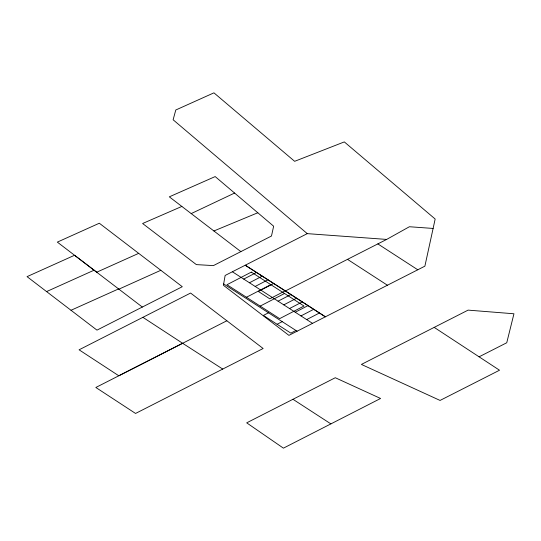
<?xml version="1.0" encoding="UTF-8"?>
<svg xmlns="http://www.w3.org/2000/svg" width="541" height="541" viewBox="0 0 541 541"><rect width="100%" height="100%" fill="white"/><g stroke="black" fill="none" stroke-linecap="round" stroke-linejoin="round"><path stroke-width="0.81" d="M285.452 290.936L325.378 316.81L245.235 265.225L285.452 290.936L386.659 239.42L409.395 226.74L433.111 228.444M243.734 279.082L256.495 272.468M249.455 282.76L262.216 276.153M255.176 286.446L267.937 279.839M246.446 297.259L270.804 284.647M273.658 283.525L258.348 291.45L269.79 298.815L285.107 290.889M260.18 306.105L284.539 293.486M278.067 301.181L290.828 294.575M268.478 312.793L263.372 315.437L290.842 333.114L295.947 330.477M283.788 304.86L296.549 298.253M289.509 308.546L302.27 301.939M295.237 312.231L307.991 305.624M277.107 324.275L282.213 321.631M300.958 315.917L313.719 309.31M306.679 319.596L319.44 312.989M330.882 423.894L380.58 398.474L335.292 377.733L246.689 422.839L283.416 448.158L330.882 423.894L292.965 399.285M240.867 251.619L271.487 236.018L273.645 226.206L215.176 176.576L169.319 196.836L240.867 251.619L213.404 265.604L196.363 264.61L142.614 223.507L181.864 206.425M222.73 369.07L182.621 343.278L118.817 375.779L79.081 349.811L190.594 293.046L263.129 348.499L135.554 413.452L95.838 387.478L226.855 320.766M307.268 233.638L225.137 275.457L223.419 285.296L288.921 335.373L424.888 266.165L435.167 219.024L344.313 141.911L294.642 161.319L213.938 92.842L175.784 109.999L173.12 119.771L307.268 233.638L386.659 239.42M479.089 356.823L506.748 342.757L513.95 313.773L468.107 310.121L361.402 364.424L440.063 400.435L499.526 370.22L434.193 327.379M191.216 213.587L234.591 193.049M46.573 291.585L94.08 270.196L142.324 307.051M118.892 289.158L160.826 270.29M138.685 253.35L96.717 272.204L57.339 242.118L99.321 223.23L182.283 286.71L96.974 330.138L27.05 276.647L74.55 255.271L94.08 270.196M71.013 310.277L118.58 288.914M213.905 230.966L257.807 212.762M232.38 271.771L312.515 323.356M223.656 283.944L297.09 331.214M377.848 243.903L417.787 269.79M347.484 259.349L387.424 285.229M142.898 317.324L182.621 343.278M251.328 272.109L226.97 284.722L279.656 318.642L304.015 306.023L251.328 272.109"/></g></svg>
